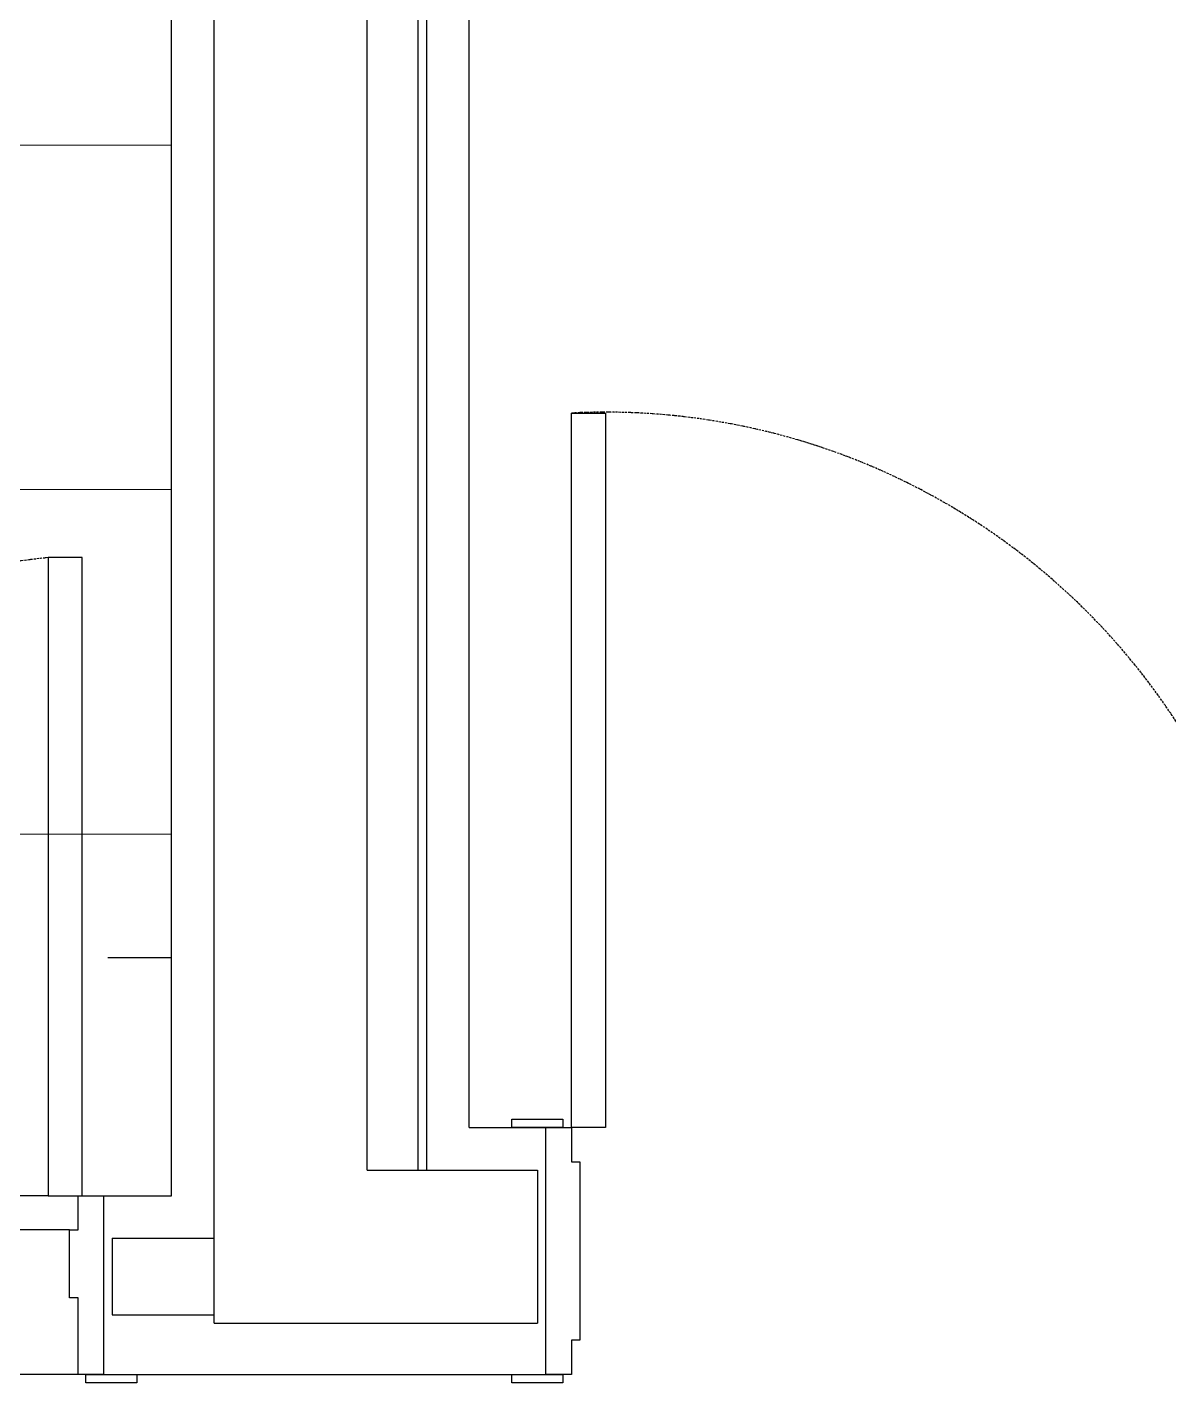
# Model space of a CAD drawing. Header units: inches. Extents: x 58 to 28157, y 27 to 25596.
# Drawn here: x 7058 to 8401, y 15153 to 16747 of the extents above; entities that cross this region are included whole.
import ezdxf

# ---------------------------------------------------------------- set-up
doc = ezdxf.new("R2010")
doc.units = ezdxf.units.IN
doc.header["$MEASUREMENT"] = 0
doc.linetypes.add('ACAD_ISO10W100', pattern=[18.5, 12, -3, 0.5, -3])
for name, color, linetype in [('5', 5, 'Continuous'), ('9', 9, 'Continuous'), ('CONC', 2, 'Continuous'), ('DOOR', 4, 'Continuous'), ('FIN', 6, 'Continuous'), ('HATCH', 8, 'Continuous'), ('WAL', 7, 'Continuous'), ('WALL', 2, 'Continuous')]:
    doc.layers.add(name, color=color, linetype=linetype)
doc.layers.add('HAT', color=8, linetype='Continuous', lineweight=9)

msp = doc.modelspace()

# ---------------------------------------------------------------- linework, layer by layer
at = {"layer": '5', "color": 7}
for p, q in [((7083.1, 15373.3), (6373.1, 15373.3)), ((7108.1, 15333.3), (6378.1, 15333.3)), ((7128.1, 15163.3), (6378.1, 15163.3))]:
    msp.add_line(p, q, dxfattribs=at)
at = {"layer": '9'}
for p, q in [((7518.1, 15403.3), (7518.1, 18644.2)), ((7528.1, 15403.3), (7528.1, 18634.2))]:
    msp.add_line(p, q, dxfattribs=at)
at = {"layer": 'CONC', "linetype": 'Continuous'}
for p, q in [((7458.1, 15403.3), (7458.1, 18704.2)), ((7278.1, 15223.3), (7278.1, 17173.3)), ((7458.1, 15403.3), (7658.1, 15403.3)), ((7278.1, 15223.3), (7658.1, 15223.3))]:
    msp.add_line(p, q, dxfattribs=at)
at = {"layer": 'DOOR', "color": 4}
for points in [[(7738.1, 15453.3), (7698.1, 15453.3), (7698.1, 16293.3), (7738.1, 16293.3)], [(7123.1, 15373.3), (7123.1, 16123.3), (7083.1, 16123.3), (7083.1, 15373.3)], [(7708.1, 15203.3), (7698.1, 15203.3), (7698.1, 15163.3), (7668.1, 15163.3), (7668.1, 15453.3), (7698.1, 15453.3), (7698.1, 15413.3), (7708.1, 15413.3)], [(7108.1, 15333.3), (7118.1, 15333.3), (7118.1, 15373.3), (7148.1, 15373.3), (7148.1, 15163.3), (7118.1, 15163.3), (7118.1, 15253.3), (7108.1, 15253.3)]]:
    msp.add_lwpolyline(points, close=True, dxfattribs=at)
for points in [[(7688.1, 15453.3), (7628.1, 15453.3), (7628.1, 15463.3), (7688.1, 15463.3), (7688.1, 15453.3)], [(7127.1, 15163.3), (7187.1, 15163.3), (7187.1, 15153.3), (7127.1, 15153.3), (7127.1, 15163.3)], [(7688.1, 15153.3), (7628.1, 15153.3), (7628.1, 15163.3), (7688.1, 15163.3), (7688.1, 15153.3)]]:
    msp.add_lwpolyline(points, dxfattribs=at)
at = {"layer": 'DOOR', "color": 1, "linetype": 'ACAD_ISO10W100', "ltscale": 0.2}
for centre, radius, start, end in [((7738, 15493.2), 801.1, 357.1442, 92.8558), ((7161.3, 15338.2), 789, 95.6898, 177.4489)]:
    msp.add_arc(centre, radius, start, end, dxfattribs=at)
at = {"layer": 'FIN'}
for p, q in [((7578.1, 15453.3), (7578.1, 18584.2)), ((7228.1, 15373.3), (7228.1, 17013.3)), ((7578.1, 15453.3), (7668.1, 15453.3)), ((7668.1, 15163.3), (7668.1, 15453.3)), ((7148.1, 15373.3), (7228.1, 15373.3)), ((7148.1, 15373.3), (7148.1, 15163.3)), ((7148.1, 15163.3), (7668.1, 15163.3))]:
    msp.add_line(p, q, dxfattribs=at)
at = {"layer": 'HAT'}
for p, q in [((7036.8, 16608.3), (7228.1, 16608.3)), ((6919.2, 16203.3), (7228.1, 16203.3)), ((5678.1, 15798.3), (7228.1, 15798.3))]:
    msp.add_line(p, q, dxfattribs=at)
at = {"layer": 'HATCH'}
msp.add_line((7153.1, 15653.3), (7228.1, 15653.3), dxfattribs=at)
at = {"layer": 'WAL'}
for p, q in [((7158.1, 15323.3), (7278.1, 15323.3)), ((7158.1, 15323.3), (7158.1, 15233.3)), ((7158.1, 15233.3), (7278.1, 15233.3))]:
    msp.add_line(p, q, dxfattribs=at)
at = {"layer": 'WALL', "linetype": 'Continuous'}
msp.add_line((7658.1, 15403.3), (7658.1, 15223.3), dxfattribs=at)

doc.saveas('drawing.dxf')
